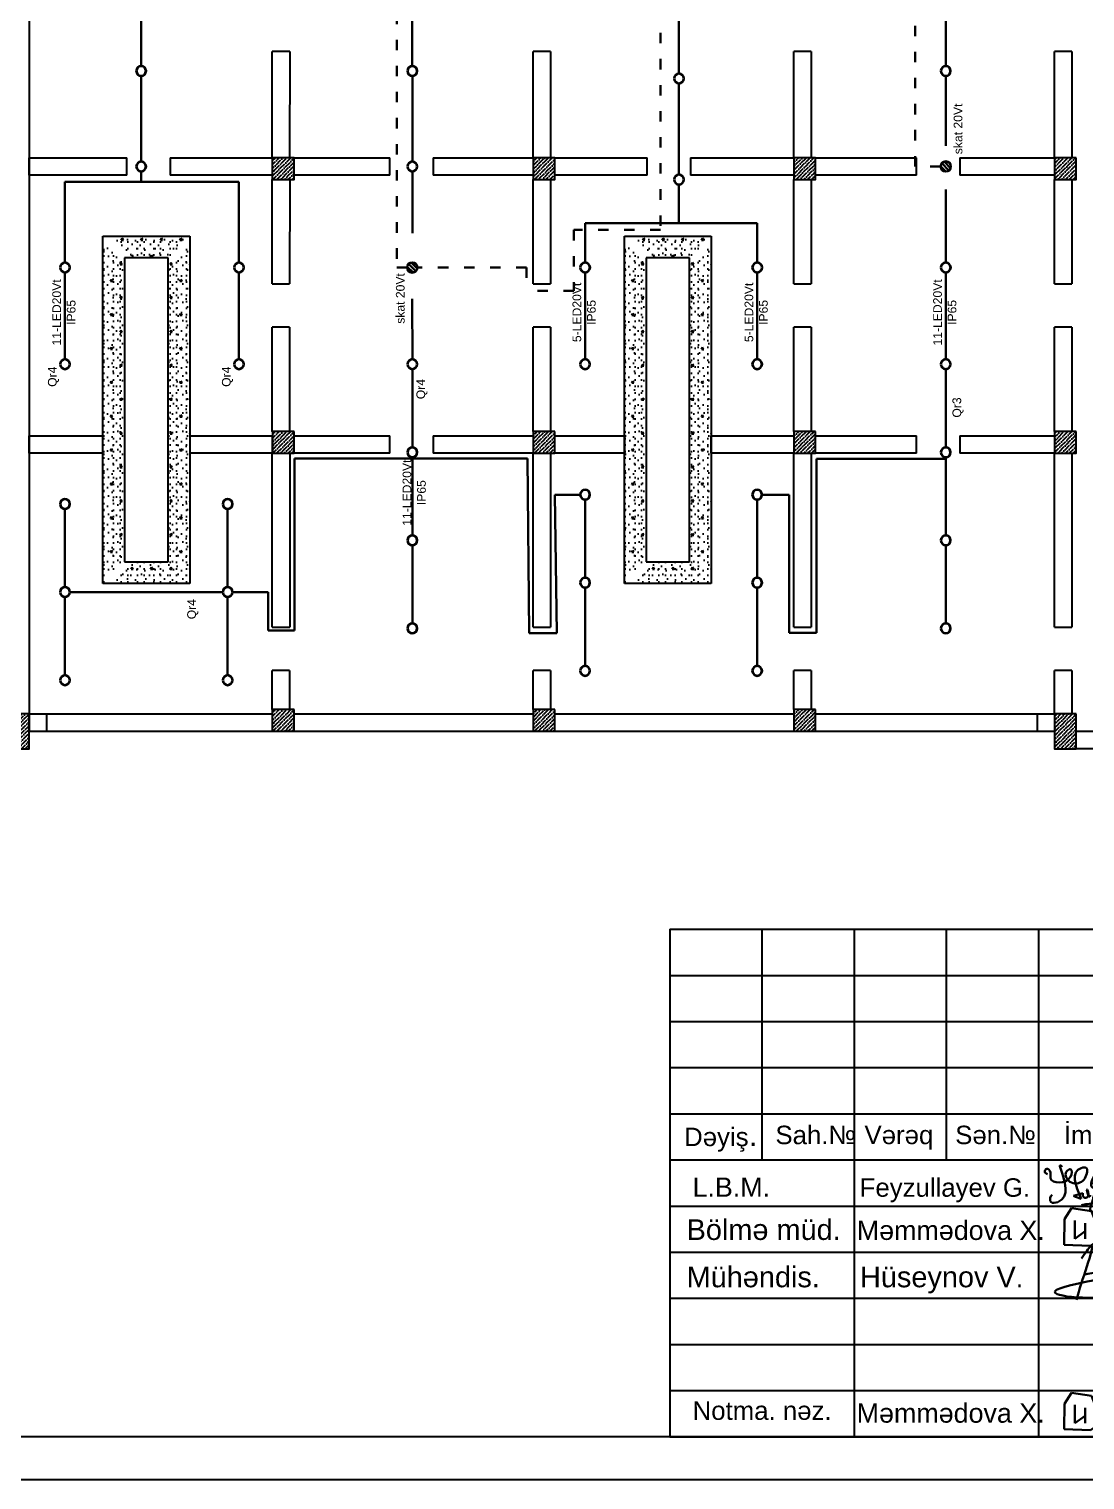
# Model space of a CAD drawing. Header units: millimetres. Extents: x 42452 to 2852333, y -419346 to 834876.
# Drawn here: x 2444213 to 2468513, y 290136 to 323531 of the extents above; entities that cross this region are included whole.
import ezdxf

# ---------------------------------------------------------------- set-up
doc = ezdxf.new("R2010")
doc.units = ezdxf.units.MM
for name, pattern in [('ACAD_ISO03W100', [30, 12, -18]), ('DUZ', [0]), ('Невидимая', [391.222223, 282.222223, -109])]:
    doc.linetypes.add(name, pattern=pattern)
for name, color, linetype, lineweight in [('0_memar', 250, 'Continuous', 20), ('0_Ном._пера__1', 7, 'Continuous', 15), ('c_dv_l x_tti-25_Ном._пера__21_Ном._пера__21', 7, 'Continuous', 30), ('Elektrika_ishiq', 5, 'Continuous', 30), ('memar', 7, 'Continuous', 25), ('надписи', 5, 'Continuous', 30), ('перегородка', 130, 'Continuous', 20), ('перегородка_Ном._пера__1', 7, 'Continuous', 15), ('Соед_газа', 184, 'ACAD_ISO03W100', 30), ('Соединение', 5, 'Continuous', 30), ('спот_LED_D223mm-18Vt', 5, 'Continuous', 35)]:
    doc.layers.add(name, color=color, linetype=linetype, lineweight=lineweight)
for name, color, linetype in [('Kunc shtampi', 7, 'Continuous'), ('polygon', 5, 'Continuous'), ('ramka', 7, 'Continuous'), ('размер', 7, 'Continuous')]:
    doc.layers.add(name, color=color, linetype=linetype)
doc.styles.add('Arial', font='arial.ttf', dxfattribs={"height": 200})
doc.styles.add('ARİAL', font='arial.ttf')
doc.styles.get("Standard").update_dxf_attribs({"font": 'arial.ttf'})
doc.styles.add('СГЕНЕРИР_СТИЛЬ_1', font='arial.ttf')
doc.styles.add('СГЕНЕРИР_СТИЛЬ_2', font='')
doc.styles.get('СГЕНЕРИР_СТИЛЬ_2').set_extended_font_data('Arial Unicode MS Кириллический')
pattern_1 = [(0, (3114210.2, 1696133.45), (0, 779.42286), [48.75, -401.25]), (0, (3114435.2, 1696523.16), (0, 779.42286), [48.75, -401.25]), (60, (3114210.2, 1696133.45), (-675, 389.71143), [48.75, -401.25]), (60, (3114660.2, 1696133.45), (-675, 389.71143), [48.75, -401.25]), (120, (3114258.9, 1696133.45), (675, 389.71143), [48.75, -401.25]), (120, (3114708.9, 1696133.45), (675, 389.71143), [48.75, -401.25]), (0, (3114210.17, 1696208.45), (0, 150), [0, -150, 0, -225]), (45, (3114285.17, 1696208.45), (-106.066017, 106.066017), [0, -112.5, 0, -187.5])]
pattern_2 = [(0, (3102210.4, 1696133.45), (0, 779.42286), [48.75, -401.25]), (0, (3102435.4, 1696523.16), (0, 779.42286), [48.75, -401.25]), (60, (3102210.4, 1696133.45), (-675, 389.71143), [48.75, -401.25]), (60, (3102660.4, 1696133.45), (-675, 389.71143), [48.75, -401.25]), (120, (3102259.15, 1696133.45), (675, 389.71143), [48.75, -401.25]), (120, (3102709.15, 1696133.45), (675, 389.71143), [48.75, -401.25]), (0, (3102210.4, 1696208.45), (0, 150), [0, -150, 0, -225]), (45, (3102285.4, 1696208.45), (-106.066017, 106.066017), [0, -112.5, 0, -187.5])]

# ---------------------------------------------------------------- blocks, each defined once
blk = doc.blocks.new('55')
at = {"color": 5, "lineweight": 30}
for points, knots in [([(6807301, -690054), (6807380, -689939), (6807723, -689440), (6807293, -690552), (6807199, -690927), (6807191, -690959)], [0, 0, 0, 0, 328.564954, 1432.648132, 1536.641492, 1536.641492, 1536.641492, 1536.641492]), ([(6807568, -690913), (6807734, -690192), (6807904, -689458), (6807900, -689847), (6807900, -689854)], [0, 0, 0, 0, 1128.718966, 1148.710053, 1148.710053, 1148.710053, 1148.710053]), ([(6807716, -690698), (6807705, -690775), (6807675, -691004), (6808017, -690413), (6807740, -691044), (6808200, -690308), (6807872, -691036), (6808390, -690235), (6808050, -691132), (6808747, -689639), (6808148, -691347), (6809105, -689320), (6808364, -690768), (6808709, -690576), (6808805, -690524)], [0, 0, 0, 0, 159.15263, 467.604708, 669.340869, 1011.806253, 1243.637014, 1628.4018, 1881.82877, 2512.198919, 3044.065726, 3849.863763, 4495.087992, 4740.981721, 4740.981721, 4740.981721, 4740.981721]), ([(6808805, -690524), (6808750, -690568), (6808216, -691003), (6805386, -690836), (6807954, -690456), (6809491, -690228)], [0, 0, 0, 0, 215.465341, 2087.683537, 4876.118481, 4876.118481, 4876.118481, 4876.118481]), ([(6807358, -690408), (6807470, -690386), (6807596, -690361), (6807720, -690330), (6807732, -690327)], [0, 0, 0, 0, 344.502291, 383.366548, 383.366548, 383.366548, 383.366548])]:
    blk.add_open_spline(points, degree=3, knots=knots, dxfattribs=at)
blk = doc.blocks.new('20')
at = {"color": 7, "lineweight": 25}
for p, q in [((15101137, -7396449), (15122448, -7396449)), ((15101137, -7396449), (15101137, -7402785)), ((15101137, -7402785), (15122448, -7402785))]:
    blk.add_line(p, q, dxfattribs=at)
at = {"layer": 'Kunc shtampi', "ltscale": 0.1}
blk.add_line((15122450, -7402785), (15122450, -7396438), dxfattribs=at)
at = {"layer": 'polygon', "color": 7, "linetype": 'DUZ', "lineweight": 25}
for p, q in [((15118416, -7401057), (15118416, -7399329)), ((15120144, -7401057), (15120144, -7399329)), ((15122448, -7399905), (15116691, -7399905))]:
    blk.add_line(p, q, dxfattribs=at)
at = {"layer": 'перегородка', "color": 5, "lineweight": 30}
for p, q in [((15106152, -7399933), (15106063, -7400069)), ((15106401, -7399969), (15106152, -7399933)), ((15106063, -7400069), (15106062, -7400388)), ((15106192, -7400084), (15106192, -7400313)), ((15106192, -7400084), (15106192, -7400313)), ((15106454, -7400110), (15106401, -7399969)), ((15107086, -7399953), (15106925, -7399953)), ((15106925, -7399953), (15107015, -7400368)), ((15106927, -7400230), (15107086, -7399953)), ((15106192, -7400313), (15106323, -7400219)), ((15106323, -7400119), (15106323, -7400313)), ((15106531, -7400351), (15106567, -7400195)), ((15106567, -7400195), (15106637, -7400317)), ((15106637, -7400317), (15106683, -7400192)), ((15106683, -7400192), (15106784, -7400326)), ((15106749, -7400198), (15106768, -7400171)), ((15106749, -7400198), (15106780, -7400321)), ((15106830, -7400168), (15106768, -7400171)), ((15106830, -7400168), (15106850, -7400225)), ((15106832, -7400311), (15106856, -7400282)), ((15106850, -7400225), (15106850, -7400162)), ((15106850, -7400162), (15106856, -7400282)), ((15106856, -7400282), (15106850, -7400225)), ((15106856, -7400282), (15106889, -7400275)), ((15106889, -7400275), (15106927, -7400230)), ((15106062, -7400388), (15106388, -7400401)), ((15106388, -7400401), (15106498, -7400325)), ((15106498, -7400325), (15106531, -7400351)), ((15106780, -7400321), (15106832, -7400311)), ((15107015, -7400368), (15106834, -7400474)), ((15106152, -7402237), (15106063, -7402373)), ((15106401, -7402273), (15106152, -7402237)), ((15106454, -7402414), (15106401, -7402273)), ((15107086, -7402257), (15106925, -7402257)), ((15106925, -7402257), (15107015, -7402672)), ((15106927, -7402534), (15107086, -7402257)), ((15106063, -7402373), (15106062, -7402692)), ((15106192, -7402388), (15106192, -7402617)), ((15106192, -7402388), (15106192, -7402617)), ((15106323, -7402423), (15106323, -7402617)), ((15106830, -7402472), (15106768, -7402475)), ((15106830, -7402472), (15106850, -7402529)), ((15106850, -7402529), (15106850, -7402466)), ((15106850, -7402466), (15106856, -7402586)), ((15106192, -7402617), (15106323, -7402523)), ((15106388, -7402705), (15106498, -7402629)), ((15106498, -7402629), (15106531, -7402655)), ((15106531, -7402655), (15106567, -7402499)), ((15106567, -7402499), (15106637, -7402621)), ((15106637, -7402621), (15106683, -7402496)), ((15106683, -7402496), (15106784, -7402630)), ((15106749, -7402502), (15106768, -7402475)), ((15106749, -7402502), (15106780, -7402625)), ((15106780, -7402625), (15106832, -7402615)), ((15106832, -7402615), (15106856, -7402586)), ((15106856, -7402586), (15106850, -7402529)), ((15106856, -7402586), (15106889, -7402579)), ((15106889, -7402579), (15106927, -7402534)), ((15106062, -7402692), (15106388, -7402705)), ((15107015, -7402672), (15106834, -7402778))]:
    blk.add_line(p, q, dxfattribs=at)
for points, knots in [([(15105854, -7399506), (15105838, -7399500), (15105805, -7399487), (15105847, -7399413), (15105905, -7399491), (15105849, -7399623), (15106153, -7399643), (15106162, -7399419), (15106042, -7399495), (15106143, -7399660), (15106310, -7399603), (15106340, -7399510), (15106359, -7399413), (15106122, -7399448), (15106203, -7399646), (15106273, -7399814)], [0, 0, 0, 0, 42.223389, 90.051656, 154.549451, 226.6152, 476.644161, 571.28472, 627.013932, 778.672239, 938.454199, 1025.570794, 1091.558705, 1160.21584, 1544.16015, 1544.16015, 1544.16015, 1544.16015]), ([(15106007, -7399409), (15106073, -7399600), (15106152, -7399829), (15105880, -7399880), (15105882, -7399793), (15105905, -7399771), (15105910, -7399766)], [0, 0, 0, 0, 446.334972, 532.702513, 603.278674, 627.196902, 627.196902, 627.196902, 627.196902]), ([(15106007, -7399409), (15106006, -7399405), (15106005, -7399395), (15106027, -7399402), (15106031, -7399412), (15106033, -7399416)], [0, 0, 0, 0, 8.821018, 27.345406, 42.243095, 42.243095, 42.243095, 42.243095]), ([(15106401, -7399620), (15106483, -7399625), (15106613, -7399633), (15106712, -7399392), (15106440, -7399437), (15106343, -7399750), (15106675, -7399563), (15106648, -7399925), (15106507, -7399969), (15106352, -7399997), (15106417, -7399855), (15106438, -7399676), (15106619, -7399677), (15106758, -7399678)], [0, 0, 0, 0, 227.188385, 358.071473, 539.665587, 751.927894, 924.503113, 1199.403857, 1282.39891, 1403.270956, 1513.824778, 1614.597802, 1944.904586, 1944.904586, 1944.904586, 1944.904586]), ([(15106758, -7399678), (15106785, -7399676), (15106877, -7399669), (15107004, -7399560), (15106917, -7399391), (15106772, -7399548), (15106848, -7399680), (15106834, -7399875), (15106956, -7399662), (15106900, -7399907), (15107061, -7399627), (15107057, -7399923), (15107138, -7399603), (15107168, -7399822), (15107267, -7399745), (15107351, -7399823), (15107309, -7399841), (15107293, -7399848)], [0, 0, 0, 0, 82.934409, 278.458212, 386.336719, 441.130098, 797.922894, 815.295031, 939.358029, 1010.425899, 1153.318323, 1248.777542, 1391.619055, 1482.772305, 1582.360738, 1652.010665, 1693.923868, 1693.923868, 1693.923868, 1693.923868]), ([(15106295, -7399744), (15106292, -7399758), (15106286, -7399786), (15106327, -7399808), (15106381, -7399781), (15106332, -7399640), (15106351, -7399754), (15106372, -7399792), (15106387, -7399780), (15106385, -7399772), (15106385, -7399769)], [0, 0, 0, 0, 37.910096, 78.738154, 107.34926, 199.254906, 281.250122, 295.344415, 310.564895, 319.310936, 319.310936, 319.310936, 319.310936]), ([(15107300, -7399848), (15107229, -7399844), (15107106, -7399838), (15106918, -7399890), (15106741, -7399864), (15106546, -7399860), (15106396, -7399873), (15106301, -7399888), (15106276, -7399892)], [0, 0, 0, 0, 211.533539, 367.015626, 577.795063, 738.782103, 953.656981, 1027.737747, 1027.737747, 1027.737747, 1027.737747])]:
    blk.add_open_spline(points, degree=3, knots=knots, dxfattribs=at)
for points in [[(15106295, -7399744), (15106256, -7399756), (15106217, -7399767), (15106178, -7399779)], [(15106178, -7399779), (15106209, -7399791), (15106241, -7399803), (15106273, -7399814)]]:
    blk.add_open_spline(points, degree=3, dxfattribs=at)
at = {"layer": 'размер', "color": 7, "lineweight": 25}
for p, q in [((15102289, -7399329), (15102289, -7396449)), ((15103441, -7402785), (15103441, -7396449)), ((15104592, -7399329), (15104592, -7396449)), ((15105744, -7402785), (15105744, -7396449)), ((15107472, -7402785), (15107472, -7396449)), ((15108624, -7396449), (15108624, -7402785)), ((15101137, -7397025), (15108624, -7397025)), ((15101137, -7397601), (15122448, -7397601)), ((15101137, -7398177), (15108624, -7398177)), ((15101137, -7398753), (15108624, -7398753)), ((15101137, -7399329), (15122448, -7399329)), ((15116688, -7399329), (15116688, -7402785)), ((15101137, -7399905), (15108624, -7399905)), ((15101137, -7400481), (15108624, -7400481)), ((15101137, -7401057), (15122448, -7401057)), ((15101137, -7401633), (15108624, -7401633)), ((15101156, -7402209), (15108624, -7402209))]:
    blk.add_line(p, q, dxfattribs=at)
at = {"color": 1, "lineweight": 25, "xscale": 0.5720132259566115, "yscale": 0.5720132259566115, "zscale": 0.5720132259566115}
blk.add_blockref('55', (11212411, -7005839), dxfattribs=at)
at = {"color": 7, "char_height": 258.17, "width": 5812.24, "attachment_point": 4, "style": 'Arial'}
for s, insert in [('{\\fArial|b0|i0|c238|p34;Bölmə müd.} {\\fArial|b0|i0|c238|p34; \\fArial|b0|i0|c204|p34;\\H0.92962x;Məmmədova\\fArial|b0|i0|c238|p34; X.}', (15101347, -7400201)), ('{\\fArial|b0|i0|c238|p34;Mühəndis.     Hüseynov V\\H0.92962x;.}', (15101347, -7400829))]:
    blk.add_mtext(s, dxfattribs=dict(at, insert=insert))
at = {"color": 7, "lineweight": 25, "attachment_point": 1}
for s, insert, char_height in [('{\\fArial|b0|i0|c238|p34;İ\\fArial|b0|i0|c0|p34;L}', (15117383, -7400280), 230.39), ('23', (15121043, -7400280), 230.4)]:
    blk.add_mtext(s, dxfattribs=dict(at, insert=insert, char_height=char_height))
at = {"insert": (15115876, -7403826), "char_height": 360, "width": 22250.72, "attachment_point": 7, "style": 'ARİAL'}
blk.add_mtext('{\\fArial|b0|i0|c238|p34;                   Format A3\\L\\P} ', dxfattribs=at)
at = {"layer": '0_memar', "color": 0, "linetype": 'Continuous', "insert": (15115376, -7398491), "char_height": 249.57, "width": 13538.5, "attachment_point": 5, "line_spacing_factor": 1.132501, "style": 'СГЕНЕРИР_СТИЛЬ_1'}
blk.add_mtext('{\\C7;FHN -nin Dövlət Yanğından Mühafizə Xidmətinin \\fArial|b0|i0|c238|p38;Xocavend\\fArial|b0|i0|c204|p38; \\fArial|b0|i0|c238|p38;rayonunun\\fArial|b0|i0|c204|p38; \\fArial|b0|i0|c238|p38;\\PHadrut qəsəbəsində \\fArial|b0|i0|c204|p38;Dövlət Yanğından Mühafizə Hissəsinin 4 \\fArial|b0|i0|c238|p38;çıxışlı Y\\fArial|b0|i0|c204|p38;anğınsöndürmə\\fArial|b0|i0|c238|p38;\\P \\fArial|b0|i0|c204|p38;depo\\fArial|b0|i0|c238|p38; binasının\\fArial|b0|i0|c204|p34; tikintisi}', dxfattribs=at)
at = {"layer": '0_memar', "color": 0, "linetype": 'Continuous', "insert": (15112355, -7400528), "char_height": 299.48, "attachment_point": 8, "style": 'СГЕНЕРИР_СТИЛЬ_1'}
blk.add_mtext('{Yanğınsöndürmə Deposu}', dxfattribs=at)
at = {"layer": '0_Ном._пера__1', "linetype": 'Continuous', "attachment_point": 1, "style": 'СГЕНЕРИР_СТИЛЬ_2'}
for s, insert, char_height in [('{Mərhələ}', (15116950, -7399469), 231), ('{Vərəq}', (15118775, -7399440), 231), ('{Vərəqlər}', (15120428, -7399458), 231), (' {\\fArial|b0|i0|c0|p34;     \\H0.88889x;                FHN TTNDA}', (15117167, -7401383), 207.94)]:
    blk.add_mtext(s, dxfattribs=dict(at, insert=insert, char_height=char_height))
at = {"layer": '0_Ном._пера__1', "linetype": 'Continuous', "insert": (15117216, -7401786), "char_height": 225, "width": 5999.56, "attachment_point": 1, "line_spacing_factor": 0.920624, "style": 'СГЕНЕРИР_СТИЛЬ_2'}
blk.add_mtext('{\\fArial|b0|i0|c0|p34;"AZƏRDÖVLƏTSƏNAYELAYİHƏ"\\P                            DLİ}', dxfattribs=at)
at = {"layer": 'ramka', "color": 7, "lineweight": 25, "ltscale": 0.4, "attachment_point": 1, "style": 'Arial'}
for s, insert, char_height, width in [('  {\\H1.0417x;L.B.M.            \\fArial|b0|i0|c204|p38;\\H0.95997x;\\C256;Feyzullayev \\fArial|b0|i0|c0|p38;G\\fArial|b0|i0|c204|p38;.}', (15101242, -7399549), 230.392, 6041.47), ('Notma. nəz.', (15101422, -7402344), 230.39, 2251.06), ('{\\H0.92962x;Məmmədova\\fArial|b0|i0|c238|p34; X.}', (15103470, -7402370), 258.17, 2820.28)]:
    blk.add_mtext(s, dxfattribs=dict(at, insert=insert, char_height=char_height, width=width))
at = {"layer": 'перегородка', "color": 7, "lineweight": 25, "char_height": 287.99, "attachment_point": 1, "style": 'Arial'}
for s, insert in [('\\H0.8x;İmza', (15106056, -7398902)), ('\\H0.8x;Dəyiş\\H1.25x;.', (15101316, -7398869)), ('\\H0.8x;Sah.№', (15102456, -7398902)), ('\\H0.8x;Vərəq', (15103568, -7398902)), ('\\H0.8x;Sən.№', (15104700, -7398902)), ('\\H0.8x;Tarix', (15107573, -7398902))]:
    blk.add_mtext(s, dxfattribs=dict(at, insert=insert))
at = {"layer": 'перегородка_Ном._пера__1', "linetype": 'Continuous', "insert": (15113268, -7396864), "char_height": 352.637, "attachment_point": 1, "style": 'СГЕНЕРИР_СТИЛЬ_2'}
blk.add_mtext('{\\fArial|b0|i0|c204|p38; 9\\fArial|b0|i0|c238|p38;335\\fArial|b0|i0|c204|p38;- 01-\\fArial|b0|i0|c238|p38;EİA}', dxfattribs=at)
blk = doc.blocks.new('спот_LED_D223mm-18Vt_İP54')
at = {"layer": 'спот_LED_D223mm-18Vt'}
blk.add_circle((0, 0), 112, dxfattribs=at)
blk = doc.blocks.new('LED 18Vt_qaza')
at = {"layer": 'Elektrika_ishiq'}
h = blk.add_hatch(dxfattribs=at)
h.set_pattern_fill('ANSI31', color=256, scale=35)
h.set_pattern_definition([(45, (-81120.91, -35049.79), (-78.57724, 78.57724), [])])
h.paths.add_polyline_path([(-200, 0, 1), (200, 0, 1)])
blk.add_circle((0, 0), 200, dxfattribs=at)

msp = doc.modelspace()

# ---------------------------------------------------------------- hatches: boundary and pattern name
at = {"layer": 'memar', "lineweight": 25}
h = msp.add_hatch(dxfattribs=at)
h.set_pattern_fill('ANSI36', color=256, scale=500)
h.set_pattern_definition([(45, (820846.666, 2602980.966), (33.1456304, 121.533978), [156.25, -31.25, 0, -31.25])])
h.paths.add_polyline_path([(2449811.155, 320567.30232), (2449811.155, 320067.30232), (2450311.155, 320067.30232), (2450311.155, 320567.30232)])
h = msp.add_hatch(dxfattribs=at)
h.set_pattern_fill('ANSI36', color=256, scale=500)
h.set_pattern_definition([(45, (814844.907, 2602980.966), (33.1456304, 121.533978), [156.25, -31.25, 0, -31.25])])
h.paths.add_polyline_path([(2455812.91489, 320567.30232), (2455812.91489, 320067.30232), (2456312.91489, 320067.30232), (2456312.91489, 320567.30232)])
h = msp.add_hatch(dxfattribs=at)
h.set_pattern_fill('ANSI36', color=256, scale=500)
h.set_pattern_definition([(45, (808844.907, 2602980.966), (33.1456304, 121.533978), [156.25, -31.25, 0, -31.25])])
h.paths.add_polyline_path([(2461812.91489, 320567.30232), (2461812.91489, 320067.30232), (2462312.91489, 320067.30232), (2462312.91489, 320567.30232)])
h = msp.add_hatch(dxfattribs=at)
h.set_pattern_fill('ANSI36', color=256, scale=500)
h.set_pattern_definition([(45, (802844.71, 2602980.966), (33.1456304, 121.533978), [156.25, -31.25, 0, -31.25])])
h.paths.add_polyline_path([(2467813.10996, 320567.30232), (2467813.10996, 320067.30232), (2468313.10996, 320067.30232), (2468313.10996, 320567.30232)])
at = {"layer": 'memar', "linetype": 'Continuous', "lineweight": 25, "true_color": 0x000000}
h = msp.add_hatch(dxfattribs=at)
h.set_pattern_fill('LIGHTWEIGHT_CONCRETE', color=18, style=0, pattern_type=2)
h.set_pattern_definition([(0, (3102410.4, 1696133.45), (0, 779.42286), [48.75, -401.25]), (0, (3102635.4, 1696523.16), (0, 779.42286), [48.75, -401.25]), (60, (3102410.4, 1696133.45), (-675, 389.71143), [48.75, -401.25]), (60, (3102860.4, 1696133.45), (-675, 389.71143), [48.75, -401.25]), (120, (3102459.15, 1696133.45), (675, 389.71143), [48.75, -401.25]), (120, (3102909.15, 1696133.45), (675, 389.71143), [48.75, -401.25]), (0, (3102410.4, 1696208.45), (0, 150), [0, -150, 0, -225]), (45, (3102485.4, 1696208.45), (-106.066017, 106.066017), [0, -112.5, 0, -187.5])])
h.paths.add_polyline_path([(2445913.48479, 310767.3067), (2445913.48479, 318595.83491), (2446413.48479, 318095.83491), (2446413.48479, 311267.3067)])
h = msp.add_hatch(dxfattribs=at)
h.set_pattern_fill('LIGHTWEIGHT_CONCRETE', color=18, style=0, pattern_type=2)
h.set_pattern_definition([(0, (3102210.4, 1696304.9), (0, 779.42286), [48.75, -401.25]), (0, (3102435.4, 1696694.6), (0, 779.42286), [48.75, -401.25]), (60, (3102210.4, 1696304.9), (-675, 389.71143), [48.75, -401.25]), (60, (3102660.4, 1696304.9), (-675, 389.71143), [48.75, -401.25]), (120, (3102259.15, 1696304.9), (675, 389.71143), [48.75, -401.25]), (120, (3102709.15, 1696304.9), (675, 389.71143), [48.75, -401.25]), (0, (3102210.4, 1696379.92), (0, 150), [0, -150, 0, -225]), (45, (3102285.4, 1696379.92), (-106.066017, 106.066017), [0, -112.5, 0, -187.5])])
h.paths.add_polyline_path([(2446113.48479, 318767.3067), (2447913.48479, 318767.3067), (2447413.48479, 318267.3067), (2446613.48479, 318267.3067)])
h = msp.add_hatch(dxfattribs=at)
h.set_pattern_fill('LIGHTWEIGHT_CONCRETE', color=18, style=0, pattern_type=2)
h.set_pattern_definition(pattern_2)
h.paths.add_polyline_path([(2447913.48479, 318595.83491), (2447913.48479, 310767.3067), (2447413.48479, 311267.3067), (2447413.48479, 318095.83491)])
h = msp.add_hatch(dxfattribs=at)
h.set_pattern_fill('LIGHTWEIGHT_CONCRETE', color=18, style=0, pattern_type=2)
h.set_pattern_definition([(0, (3114410.2, 1696133.45), (0, 779.42286), [48.75, -401.25]), (0, (3114635.2, 1696523.16), (0, 779.42286), [48.75, -401.25]), (60, (3114410.2, 1696133.45), (-675, 389.71143), [48.75, -401.25]), (60, (3114860.2, 1696133.45), (-675, 389.71143), [48.75, -401.25]), (120, (3114458.9, 1696133.45), (675, 389.71143), [48.75, -401.25]), (120, (3114908.9, 1696133.45), (675, 389.71143), [48.75, -401.25]), (0, (3114410.17, 1696208.45), (0, 150), [0, -150, 0, -225]), (45, (3114485.17, 1696208.45), (-106.066017, 106.066017), [0, -112.5, 0, -187.5])])
h.paths.add_polyline_path([(2457913.24872, 310767.3067), (2457913.24872, 318595.83491), (2458413.24872, 318095.83491), (2458413.24872, 311267.3067)])
h = msp.add_hatch(dxfattribs=at)
h.set_pattern_fill('LIGHTWEIGHT_CONCRETE', color=18, style=0, pattern_type=2)
h.set_pattern_definition([(0, (3114210.2, 1696304.9), (0, 779.42286), [48.75, -401.25]), (0, (3114435.2, 1696694.6), (0, 779.42286), [48.75, -401.25]), (60, (3114210.2, 1696304.9), (-675, 389.71143), [48.75, -401.25]), (60, (3114660.2, 1696304.9), (-675, 389.71143), [48.75, -401.25]), (120, (3114258.9, 1696304.9), (675, 389.71143), [48.75, -401.25]), (120, (3114708.9, 1696304.9), (675, 389.71143), [48.75, -401.25]), (0, (3114210.17, 1696379.92), (0, 150), [0, -150, 0, -225]), (45, (3114285.17, 1696379.92), (-106.066017, 106.066017), [0, -112.5, 0, -187.5])])
h.paths.add_polyline_path([(2458113.24872, 318767.3067), (2459913.24872, 318767.3067), (2459413.24872, 318267.3067), (2458613.24872, 318267.3067)])
h = msp.add_hatch(dxfattribs=at)
h.set_pattern_fill('LIGHTWEIGHT_CONCRETE', color=18, style=0, pattern_type=2)
h.set_pattern_definition(pattern_1)
h.paths.add_polyline_path([(2459913.24872, 318595.83491), (2459913.24872, 310767.3067), (2459413.24872, 311267.3067), (2459413.24872, 318095.83491)])
at = {"layer": 'memar', "lineweight": 25}
h = msp.add_hatch(dxfattribs=at)
h.set_pattern_fill('ANSI36', color=256, scale=500)
h.set_pattern_definition([(45, (820844.907, 2596680.966), (33.1456304, 121.533978), [156.25, -31.25, 0, -31.25])])
h.paths.add_polyline_path([(2449812.91489, 314267.30232), (2449812.91489, 313767.30232), (2450312.91489, 313767.30232), (2450312.91489, 314267.30232)])
h = msp.add_hatch(dxfattribs=at)
h.set_pattern_fill('ANSI36', color=256, scale=500)
h.set_pattern_definition([(45, (814844.907, 2596680.966), (33.1456304, 121.533978), [156.25, -31.25, 0, -31.25])])
h.paths.add_polyline_path([(2455812.91489, 314267.30232), (2455812.91489, 313767.30232), (2456312.91489, 313767.30232), (2456312.91489, 314267.30232)])
h = msp.add_hatch(dxfattribs=at)
h.set_pattern_fill('ANSI36', color=256, scale=500)
h.set_pattern_definition([(45, (808844.907, 2596680.966), (33.1456304, 121.533978), [156.25, -31.25, 0, -31.25])])
h.paths.add_polyline_path([(2461812.91489, 314267.30232), (2461812.91489, 313767.30232), (2462312.91489, 313767.30232), (2462312.91489, 314267.30232)])
h = msp.add_hatch(dxfattribs=at)
h.set_pattern_fill('ANSI36', color=256, scale=500)
h.set_pattern_definition([(45, (802844.71, 2596680.966), (33.1456304, 121.533978), [156.25, -31.25, 0, -31.25])])
h.paths.add_polyline_path([(2467813.10996, 314267.30232), (2467813.10996, 313767.30232), (2468313.10996, 313767.30232), (2468313.10996, 314267.30232)])
at = {"layer": 'memar', "linetype": 'Continuous', "lineweight": 25, "true_color": 0x000000}
h = msp.add_hatch(dxfattribs=at)
h.set_pattern_fill('LIGHTWEIGHT_CONCRETE', color=18, style=0, pattern_type=2)
h.set_pattern_definition(pattern_2)
h.paths.add_polyline_path([(2447913.48479, 310767.3067), (2446113.48479, 310767.3067), (2446613.48479, 311267.3067), (2447413.48479, 311267.3067)])
h = msp.add_hatch(dxfattribs=at)
h.set_pattern_fill('LIGHTWEIGHT_CONCRETE', color=18, style=0, pattern_type=2)
h.set_pattern_definition(pattern_1)
h.paths.add_polyline_path([(2459913.24872, 310767.3067), (2458113.24872, 310767.3067), (2458613.24872, 311267.3067), (2459413.24872, 311267.3067)])
at = {"layer": 'memar', "lineweight": 25}
h = msp.add_hatch(dxfattribs=at)
h.set_pattern_fill('ANSI36', color=256, scale=500)
h.set_pattern_definition([(45, (741515.86, 2589964.82), (33.1456304, 121.533978), [156.25, -31.25, 0, -31.25])])
h.paths.add_polyline_path([(2443713.48104, 307767.30232), (2443713.48089, 306967.30242), (2444213.48089, 306967.30242), (2444213.48104, 307767.30232)])
h = msp.add_hatch(dxfattribs=at)
h.set_pattern_fill('ANSI36', color=256, scale=500)
h.set_pattern_definition([(45, (820846.666, 2590280.966), (33.1456304, 121.533978), [156.25, -31.25, 0, -31.25])])
h.paths.add_polyline_path([(2449811.155, 307867.30232), (2449811.155, 307367.30232), (2450311.155, 307367.30232), (2450311.155, 307867.30232)])
h = msp.add_hatch(dxfattribs=at)
h.set_pattern_fill('ANSI36', color=256, scale=500)
h.set_pattern_definition([(45, (814844.907, 2590280.966), (33.1456304, 121.533978), [156.25, -31.25, 0, -31.25])])
h.paths.add_polyline_path([(2455812.91489, 307867.30232), (2455812.91489, 307367.30232), (2456312.91489, 307367.30232), (2456312.91489, 307867.30232)])
h = msp.add_hatch(dxfattribs=at)
h.set_pattern_fill('ANSI36', color=256, scale=500)
h.set_pattern_definition([(45, (808844.907, 2590280.966), (33.1456304, 121.533978), [156.25, -31.25, 0, -31.25])])
h.paths.add_polyline_path([(2461812.91489, 307867.30232), (2461812.91489, 307367.30232), (2462312.91489, 307367.30232), (2462312.91489, 307867.30232)])
h = msp.add_hatch(dxfattribs=at)
h.set_pattern_fill('ANSI36', color=256, scale=500)
h.set_pattern_definition([(45, (717615.685, 2589964.82), (33.1456304, 121.533978), [156.25, -31.25, 0, -31.25])])
h.paths.add_polyline_path([(2467813.30474, 307767.30232), (2467813.30474, 306967.30232), (2468313.30474, 306967.30232), (2468313.30474, 307767.30232)])

# ---------------------------------------------------------------- linework, layer by layer
at = {"color": 5, "lineweight": 30}
for p, q in [((2446794.09001, 320255.80232), (2446794.09001, 320017.24025)), ((2445040.36239, 320017.24025), (2449044.30219, 320017.24025)), ((2450323.20583, 313649.98557), (2450323.20583, 309688.50642)), ((2445150.90985, 310571.4591), (2448671.55808, 310571.4591)), ((2449717.85494, 310571.4591), (2448894.55808, 310571.4591)), ((2449717.85494, 309688.50642), (2449717.85494, 310571.4591)), ((2450323.20583, 309688.50642), (2449717.85494, 309688.50642))]:
    msp.add_line(p, q, dxfattribs=at)
at = {"layer": 'c_dv_l x_tti-25_Ном._пера__21_Ном._пера__21', "linetype": 'Continuous', "lineweight": 25, "flags": 128}
for points in [[(2415634.38163, 349258.97477), (2499241.93363, 349258.97477), (2499241.93363, 290136.49157), (2415634.38163, 290136.49157)], [(2419615.69363, 348263.64677), (2498246.60563, 348263.64677), (2498246.60563, 291131.81957), (2419615.69363, 291131.81957)]]:
    msp.add_lwpolyline(points, close=True, dxfattribs=at)
at = {"layer": 'memar', "color": 7, "linetype": 'Невидимая', "lineweight": 25}
for p, q in [((2458413.24872, 315795.83491), (2458413.24872, 313995.83491)), ((2459413.24872, 313995.83491), (2459413.24872, 315795.83491))]:
    msp.add_line(p, q, dxfattribs=at)
at = {"layer": 'memar', "color": 0, "lineweight": 25}
for p, q in [((2444613.30474, 307767.30232), (2444613.30474, 307367.30232)), ((2467413.10996, 307767.30232), (2467413.10996, 307367.30232))]:
    msp.add_line(p, q, dxfattribs=at)
at = {"layer": 'memar', "color": 0, "lineweight": 25, "flags": 128}
for points in [[(2444213.30474, 334167.30234), (2444213.30474, 307369.68637)], [(2450211.96862, 323017.30232), (2450211.155, 320567.30232), (2449811.155, 320567.30232), (2449811.96862, 323017.30232)], [(2450211.96862, 323017.30232), (2449811.96862, 323017.30232)], [(2456212.99583, 323017.30232), (2456212.91489, 320567.30232), (2455812.91489, 320567.30232), (2455812.99583, 323017.30232)], [(2456212.99583, 323017.30232), (2455812.99583, 323017.30232)], [(2462212.99583, 323017.30232), (2462212.91489, 320567.30232), (2461812.91489, 320567.30232), (2461812.99583, 323017.30232)], [(2462212.99583, 323017.30232), (2461812.99583, 323017.30232)], [(2467813.10996, 320567.30232), (2467813.10996, 323017.30232)], [(2468213.10996, 323017.30232), (2467813.10996, 323017.30232)], [(2468213.10996, 323017.30232), (2468213.10996, 320567.30232)], [(2446464.40175, 320167.30232), (2444213.30474, 320167.30232), (2444213.30474, 320567.30232), (2446464.40175, 320567.30232)], [(2446464.40175, 320167.30232), (2446464.40175, 320567.30232)], [(2447464.40175, 320567.30232), (2449811.155, 320567.30232), (2449811.155, 320167.30232), (2447464.40175, 320167.30232)], [(2447464.40175, 320567.30232), (2447464.40175, 320167.30232)], [(2452514.30429, 320167.30232), (2450311.155, 320167.30232), (2450311.155, 320567.30232), (2452514.30429, 320567.30232)], [(2452514.30429, 320167.30232), (2452514.30429, 320567.30232)], [(2453514.30429, 320567.30232), (2455812.91489, 320567.30232), (2455812.91489, 320167.30232), (2453514.30429, 320167.30232)], [(2453514.30429, 320567.30232), (2453514.30429, 320167.30232)], [(2458434.95121, 320167.30232), (2456312.91489, 320167.30232), (2456312.91489, 320567.30232), (2458434.95121, 320567.30232)], [(2458434.95121, 320167.30232), (2458434.95121, 320567.30232)], [(2459434.95121, 320567.30232), (2461812.91489, 320567.30232), (2461812.91489, 320167.30232), (2459434.95121, 320167.30232)], [(2459434.95121, 320567.30232), (2459434.95121, 320167.30232)], [(2464633.91953, 320167.30232), (2462312.91489, 320167.30232), (2462312.91489, 320567.30232), (2464633.91953, 320567.30232)], [(2464633.91953, 320167.30232), (2464633.91953, 320567.30232)], [(2465633.91953, 320567.30232), (2467813.10996, 320567.30232), (2467813.10996, 320167.30232), (2465633.91953, 320167.30232)], [(2465633.91953, 320567.30232), (2465633.91953, 320167.30232)], [(2449811.26926, 317667.30232), (2449811.34992, 320067.30232), (2450211.34992, 320067.30232), (2450211.26926, 317667.30232)], [(2455813.02916, 317667.30232), (2455813.10982, 320067.30232), (2456213.10982, 320067.30232), (2456213.02916, 317667.30232)], [(2461813.02915, 317667.30232), (2461813.10981, 320067.30232), (2462213.10981, 320067.30232), (2462213.02915, 317667.30232)], [(2467813.10996, 317667.30232), (2467813.10996, 320067.30232)], [(2468213.10996, 320067.30232), (2468213.10996, 317667.30232)], [(2445913.48479, 310767.3067), (2445913.48479, 318767.3067)], [(2445913.48479, 318767.3067), (2447913.48479, 318767.3067)], [(2447913.48479, 318767.3067), (2447913.48479, 310767.3067)], [(2457913.24872, 310767.3067), (2457913.24872, 318767.3067)], [(2457913.24872, 318767.3067), (2459913.24872, 318767.3067)], [(2459913.24872, 318767.3067), (2459913.24872, 310767.3067)], [(2446413.48479, 318267.3067), (2446413.48479, 311267.3067)], [(2447413.48479, 318267.3067), (2446413.48479, 318267.3067)], [(2447413.48479, 311267.3067), (2447413.48479, 318267.3067)], [(2458413.24872, 318267.3067), (2458413.24872, 311267.3067)], [(2459413.24872, 318267.3067), (2458413.24872, 318267.3067)], [(2459413.24872, 311267.3067), (2459413.24872, 318267.3067)], [(2449811.26926, 317667.30232), (2450211.26926, 317667.30232)], [(2455813.02916, 317667.30232), (2456213.02916, 317667.30232)], [(2461813.02915, 317667.30232), (2462213.02915, 317667.30232)], [(2467813.10996, 317667.30232), (2468213.10996, 317667.30232)], [(2450211.23566, 316667.30232), (2450211.155, 314267.30232), (2449811.155, 314267.30232), (2449811.23566, 316667.30232)], [(2450211.23566, 316667.30232), (2449811.23566, 316667.30232)], [(2456212.99555, 316667.30232), (2456212.91489, 314267.30232), (2455812.91489, 314267.30232), (2455812.99555, 316667.30232)], [(2456212.99555, 316667.30232), (2455812.99555, 316667.30232)], [(2462212.99555, 316667.30232), (2462212.91489, 314267.30232), (2461812.91489, 314267.30232), (2461812.99555, 316667.30232)], [(2462212.99555, 316667.30232), (2461812.99555, 316667.30232)], [(2467813.10996, 314267.30232), (2467813.10996, 316667.30232)], [(2468213.10996, 316667.30232), (2467813.10996, 316667.30232)], [(2468213.10996, 316667.30232), (2468213.10996, 314267.30232)], [(2445913.48479, 313767.30232), (2444213.30474, 313767.30232), (2444213.30474, 314167.30232), (2445913.48479, 314167.30232)], [(2445913.48479, 313767.30232), (2445913.48479, 314167.30232)], [(2447913.48479, 314167.30232), (2449811.155, 314167.30232), (2449811.155, 313767.30232), (2447913.48479, 313767.30232)], [(2447913.48479, 314167.30232), (2447913.48479, 313767.30232)], [(2452514.49922, 313767.30232), (2450311.155, 313767.30232), (2450311.155, 314167.30232), (2452514.49922, 314167.30232)], [(2452514.49922, 313767.30232), (2452514.49922, 314167.30232)], [(2453514.49922, 314167.30232), (2455812.91489, 314167.30232), (2455812.91489, 313767.30232), (2453514.49922, 313767.30232)], [(2453514.49922, 314167.30232), (2453514.49922, 313767.30232)], [(2464633.91953, 313767.30232), (2462312.91489, 313767.30232), (2462312.91489, 314167.30232), (2464633.91953, 314167.30232)], [(2464633.91953, 313767.30232), (2464633.91953, 314167.30232)], [(2465633.91953, 314167.30232), (2467813.10996, 314167.30232), (2467813.10996, 313767.30232), (2465633.91953, 313767.30232)], [(2465633.91953, 314167.30232), (2465633.91953, 313767.30232)], [(2449811.31028, 309767.30232), (2449811.34992, 313767.30232), (2450211.34992, 313767.30232), (2450211.31028, 309767.30232)], [(2455813.07017, 309767.30232), (2455813.10982, 313767.30232), (2456213.10982, 313767.30232), (2456213.07017, 309767.30232)], [(2461813.07017, 309767.30232), (2461813.10981, 313767.30232), (2462213.10981, 313767.30232), (2462213.07017, 309767.30232)], [(2467813.10996, 309767.30232), (2467813.10996, 313767.30232)], [(2468213.10996, 313767.30232), (2468213.10996, 309767.30232)], [(2446413.48479, 311267.3067), (2447413.48479, 311267.3067)], [(2458413.24872, 311267.3067), (2459413.24872, 311267.3067)], [(2447913.48479, 310767.3067), (2445913.48479, 310767.3067)], [(2459913.24872, 310767.3067), (2457913.24872, 310767.3067)], [(2449811.31028, 309767.30232), (2450211.31028, 309767.30232)], [(2455813.07017, 309767.30232), (2456213.07017, 309767.30232)], [(2461813.07017, 309767.30232), (2462213.07017, 309767.30232)], [(2467813.10996, 309767.30232), (2468213.10996, 309767.30232)], [(2450211.27724, 308767.30232), (2450211.155, 307867.30232), (2449811.155, 307867.30232), (2449811.27724, 308767.30232)], [(2450211.27724, 308767.30232), (2449811.27724, 308767.30232)], [(2456213.03713, 308767.30232), (2456212.91489, 307867.30232), (2455812.91489, 307867.30232), (2455813.03713, 308767.30232)], [(2456213.03713, 308767.30232), (2455813.03713, 308767.30232)], [(2462213.03713, 308767.30232), (2462212.91489, 307867.30232), (2461812.91489, 307867.30232), (2461813.03713, 308767.30232)], [(2462213.03713, 308767.30232), (2461813.03713, 308767.30232)], [(2467813.30474, 307767.30232), (2467813.10996, 308767.30232)], [(2468213.10996, 308767.30232), (2467813.10996, 308767.30232)], [(2468213.10996, 308767.30232), (2468213.30474, 307767.30232)], [(2444213.30474, 307767.30232), (2449811.155, 307767.44364)], [(2450311.155, 307767.30232), (2455812.91489, 307767.30232)], [(2456312.91489, 307767.30232), (2461812.91489, 307767.30232)], [(2462312.91489, 307767.30232), (2467813.10996, 307767.30232)], [(2444213.30474, 307367.30232), (2467813.10996, 307367.30232)], [(2468313.10996, 307367.30232), (2473713.28611, 307367.30232)], [(2473713.85227, 306967.30232), (2468313.30474, 306967.30232)]]:
    msp.add_lwpolyline(points, dxfattribs=at)
at = {"layer": 'memar', "color": 3, "lineweight": 25}
for points in [[(2450311.155, 320567.30232), (2449811.155, 320567.30232), (2449811.155, 320067.30232), (2450311.155, 320067.30232)], [(2456312.91489, 320567.30232), (2455812.91489, 320567.30232), (2455812.91489, 320067.30232), (2456312.91489, 320067.30232)], [(2462312.91489, 320567.30232), (2461812.91489, 320567.30232), (2461812.91489, 320067.30232), (2462312.91489, 320067.30232)], [(2468313.10996, 320567.30232), (2467813.10996, 320567.30232), (2467813.10996, 320067.30232), (2468313.10996, 320067.30232)], [(2450312.91489, 314267.30232), (2449812.91489, 314267.30232), (2449812.91489, 313767.30232), (2450312.91489, 313767.30232)], [(2456312.91489, 314267.30232), (2455812.91489, 314267.30232), (2455812.91489, 313767.30232), (2456312.91489, 313767.30232)], [(2462312.91489, 314267.30232), (2461812.91489, 314267.30232), (2461812.91489, 313767.30232), (2462312.91489, 313767.30232)], [(2468313.10996, 314267.30232), (2467813.10996, 314267.30232), (2467813.10996, 313767.30232), (2468313.10996, 313767.30232)], [(2444213.48104, 307767.30232), (2443713.48104, 307767.30232), (2443713.48089, 306967.30242), (2444213.48089, 306967.30242)], [(2450311.155, 307867.30232), (2449811.155, 307867.30232), (2449811.155, 307367.30232), (2450311.155, 307367.30232)], [(2456312.91489, 307867.30232), (2455812.91489, 307867.30232), (2455812.91489, 307367.30232), (2456312.91489, 307367.30232)], [(2462312.91489, 307867.30232), (2461812.91489, 307867.30232), (2461812.91489, 307367.30232), (2462312.91489, 307367.30232)], [(2468313.30474, 307767.30232), (2467813.30474, 307767.30232), (2467813.30474, 306967.30232), (2468313.30474, 306967.30232)]]:
    msp.add_lwpolyline(points, close=True, dxfattribs=at)
at = {"layer": 'memar', "color": 0, "lineweight": 25, "flags": 128}
for points in [[(2457913.24872, 313767.30232), (2456312.91489, 313767.30232), (2456312.91489, 314167.30232), (2457913.24872, 314167.30232)], [(2461812.91489, 313767.30232), (2459913.24872, 313767.30232), (2459913.24872, 314167.30232), (2461812.91489, 314167.30232)]]:
    msp.add_lwpolyline(points, close=True, dxfattribs=at)
at = {"layer": 'Соед_газа', "ltscale": 20}
for p, q in [((2464604.76685, 320367.30232), (2464604.76685, 327342.05263)), ((2458748.18298, 327042.30232), (2458748.18298, 318906.58457)), ((2452674.24965, 323884.13235), (2452679.87159, 318042.30232)), ((2465191.34213, 320367.30232), (2464604.76685, 320367.30232)), ((2458748.18298, 318906.58457), (2456752.78372, 318906.58457)), ((2456752.78372, 318906.58457), (2456752.78372, 317506.63338)), ((2452679.87082, 318043.09763), (2452914.82983, 318042.30232)), ((2455664.05093, 318042.30232), (2453152.7959, 318042.30232)), ((2455664.05093, 318042.30232), (2455664.05093, 317506.63338)), ((2456752.78372, 317506.63338), (2455664.05093, 317506.63338))]:
    msp.add_line(p, q, dxfattribs=at)
at = {"layer": 'Соединение'}
for p, q in [((2453034.28914, 324705.80232), (2453032.38408, 322678.79825)), ((2459170.80648, 324605.80229), (2459170.33021, 322503.80227)), ((2465311.27771, 324705.80232), (2465311.27771, 322678.79825)), ((2446795.04255, 324582.72328), (2446795.04255, 322678.79825)), ((2446795.04255, 322455.80232), (2446795.04255, 320478.80232)), ((2453034.28914, 322455.80232), (2453034.28914, 320478.80232)), ((2459170.30662, 322280.80227), (2459169.83034, 320178.80224)), ((2465311.27771, 322455.80232), (2465311.27771, 320841.92275)), ((2453034.28914, 320255.80232), (2453034.28914, 318832.12663)), ((2445040.36239, 320017.24025), (2445040.36239, 318153.80131)), ((2449044.30219, 320017.24025), (2449044.30219, 318153.80131)), ((2459169.83034, 319955.80224), (2459169.84142, 319065.54702)), ((2465311.27771, 319841.37334), (2465311.27771, 318153.80131)), ((2460970.31071, 319065.56942), (2457010.79333, 319065.52016)), ((2457010.83819, 318153.80232), (2457010.82685, 319065.52017)), ((2460970.35332, 318153.80232), (2460970.31071, 319065.56942)), ((2445039.88612, 317930.80232), (2445040.36239, 315928.80232)), ((2449043.82591, 317930.80232), (2449044.30219, 315928.80232)), ((2457010.83819, 317930.80232), (2457011.31447, 315928.80232)), ((2460970.35332, 317930.80232), (2460970.8296, 315928.80232)), ((2465310.80143, 317930.80232), (2465311.27771, 315928.80232)), ((2453033.95759, 317322.44684), (2453034.28914, 315928.80232)), ((2453034.28914, 315705.80232), (2453034.28914, 313901.80232)), ((2465311.27771, 315705.80232), (2465311.27771, 313901.80232)), ((2453034.28914, 313678.80232), (2453034.28914, 311874.80232)), ((2465311.27771, 313678.80232), (2465311.27771, 311874.80232)), ((2457011.31447, 312702.21967), (2457011.31447, 310898.21967)), ((2460970.8296, 312702.21967), (2460970.8296, 310898.21967)), ((2445040.36239, 312486.9591), (2445040.36239, 310682.9591)), ((2448784.01063, 312486.9591), (2448784.01063, 310682.9591)), ((2453034.28914, 311651.80232), (2453034.28914, 309847.80232)), ((2465311.27771, 311651.80232), (2465311.27771, 309847.80232)), ((2457011.31447, 310675.21967), (2457011.31447, 308871.21967)), ((2460970.8296, 310675.21967), (2460970.8296, 308871.21967)), ((2445040.36239, 310459.9591), (2445040.36239, 308655.9591)), ((2448784.01063, 310459.9591), (2448784.01063, 308655.9591))]:
    msp.add_line(p, q, dxfattribs=at)
at = {"layer": 'Соединение', "color": 5}
for p, q in [((2455682.72865, 313649.98557), (2450323.20583, 313649.98557)), ((2455724.64817, 309628.10529), (2455682.72865, 313649.98557)), ((2462336.05429, 309630.55169), (2462336.05429, 313638.26461)), ((2465311.27771, 313638.26461), (2462336.05429, 313638.26461)), ((2456898.86192, 312813.71967), (2456315.8142, 312813.71967)), ((2456315.8142, 312813.71967), (2456357.73372, 309628.10529)), ((2461081.37705, 312813.71967), (2461702.47177, 312813.71967)), ((2461702.47177, 312813.71967), (2461702.47177, 309630.55169)), ((2456357.73372, 309628.10529), (2455724.64817, 309628.10529)), ((2461702.47177, 309630.55169), (2462336.05429, 309630.55169))]:
    msp.add_line(p, q, dxfattribs=at)

# ---------------------------------------------------------------- block references
at = {"layer": 'c_dv_l x_tti-25_Ном._пера__21_Ном._пера__21', "linetype": 'Continuous', "lineweight": 25, "xscale": 1.843406245738543, "yscale": 1.843406245738543, "zscale": 1.843406245738543}
msp.add_blockref('20', (-25378571.71266, 13937472.36894), dxfattribs=at)
at = {"layer": 'Соединение', "xscale": 0.5949151716195047, "yscale": 0.5949151716195047, "zscale": 0.5949151716195047, "rotation": 270}
for p in [(2465310.32516, 320367.30232), (2453033.81287, 318042.30232)]:
    msp.add_blockref('LED 18Vt_qaza', p, dxfattribs=at)
at = {"layer": 'спот_LED_D223mm-18Vt', "xscale": -1, "rotation": 90}
for p in [(2446794.09001, 322567.30232), (2453033.33659, 322567.30232), (2465310.32516, 322567.30232), (2459170.33021, 322392.30227), (2446794.09001, 320367.30232), (2453033.33659, 320367.30232), (2459169.83034, 320067.30224), (2445039.88612, 318042.30232), (2449043.82591, 318042.30232), (2457010.83819, 318042.30232), (2460970.35332, 318042.30232), (2465310.80143, 318042.30232), (2445039.40985, 315817.30232), (2449043.34964, 315817.30232), (2453033.33659, 315817.30232), (2457010.36192, 315817.30232), (2460969.87705, 315817.30232), (2465310.32516, 315817.30232), (2453033.33659, 313790.30232), (2465310.32516, 313790.30232), (2457010.36192, 312813.71967), (2460969.87705, 312813.71967), (2445039.40985, 312598.4591), (2448783.05808, 312598.4591), (2453033.33659, 311763.30232), (2465310.32516, 311763.30232), (2445039.40985, 310571.4591), (2448783.05808, 310571.4591), (2457010.36192, 310786.71967), (2460969.87705, 310786.71967), (2453033.33659, 309736.30232), (2465310.32516, 309736.30232), (2445039.40985, 308544.4591), (2448783.05808, 308544.4591), (2457010.36192, 308759.71967), (2460969.87705, 308759.71967)]:
    msp.add_blockref('спот_LED_D223mm-18Vt_İP54', p, dxfattribs=at)

# ---------------------------------------------------------------- texts
at = {"layer": 'надписи', "color": 5, "char_height": 200, "width": 1580.0200591, "rotation": 90, "style": 'Arial'}
for s, insert, attachment_point in [('\\pxqc;skat 20Vt', (2465491.91539, 320442.69706, 8934.99756), 1), ('\\pxqc;11-LED20Vt\\PIP65', (2444749.07213, 316218.88694, 8934.99756), 1), ('\\pxqc;skat 20Vt', (2452656.6901, 316540.26863, 8934.99756), 1), ('\\pxqc;5-LED20Vt\\PIP65', (2456720.02421, 316218.88694, 8934.99756), 1), ('\\pxqc;5-LED20Vt\\PIP65', (2460679.53933, 316218.88694, 8934.99756), 1), ('\\pxqc;11-LED20Vt\\PIP65', (2465019.98745, 316218.88694, 8934.99756), 1), ('\\pxqc;Qr{\\fArial|b0|i0|c238|p34;4}', (2444903.81872, 314738.41837), 7), ('\\pxqc;Qr{\\fArial|b0|i0|c238|p34;4}', (2448907.75851, 314738.41837), 7), ('\\pxqc;Qr{\\fArial|b0|i0|c238|p34;4}', (2453382.72938, 314454.0969, 8934.99756), 7), ('\\pxqc;Qr{\\fArial|b0|i0|c238|p34;3}', (2465719.29638, 314029.79226, 8934.99756), 7), ('\\pxqc;11-LED20Vt\\PIP65', (2452809.93907, 312070.52724, 8934.99756), 1), ('\\pxqc;Qr{\\fArial|b0|i0|c238|p34;4}', (2448108.80441, 309389.1825), 7)]:
    msp.add_mtext(s, dxfattribs=dict(at, insert=insert, attachment_point=attachment_point))

doc.saveas('drawing.dxf')
